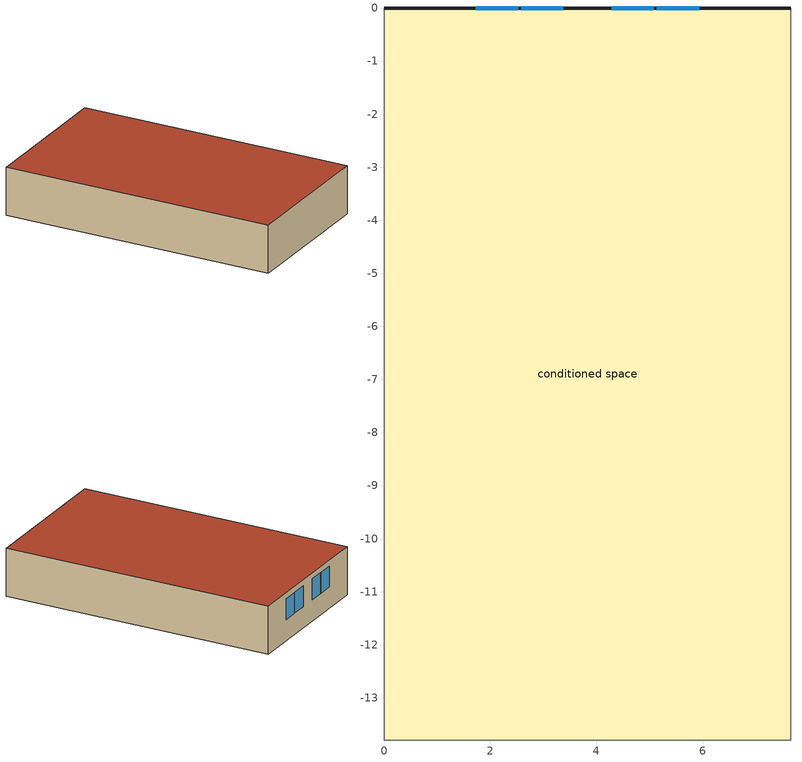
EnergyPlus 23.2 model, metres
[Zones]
conditioned space
 floor adiabatic: 0,-13.79 0,0 7.66,0 7.66,-13.79 z0
 wall outside: 7.66,0 0,0 z0:2.44
 wall adiabatic: 0,0 0,-13.79 7.66,-13.79 7.66,0 z0:2.44
 window: 5.93,0 5.14,0 / 5.08,0 4.28,0 / 3.38,0 2.59,0 / 2.52,0 1.73,0 z1.07:2.13
 roof outside: 7.66,-13.79 7.66,0 0,0 0,-13.79 z2.44
[Building]
Building 1
[Zone]
conditioned space: Multiplier=1; Part of Total Floor Area=Yes
[Space]
conditioned space 1: Zone=conditioned space; Space Type=Space Type 1
[SpaceList]
Space Type 1: conditioned space 1
